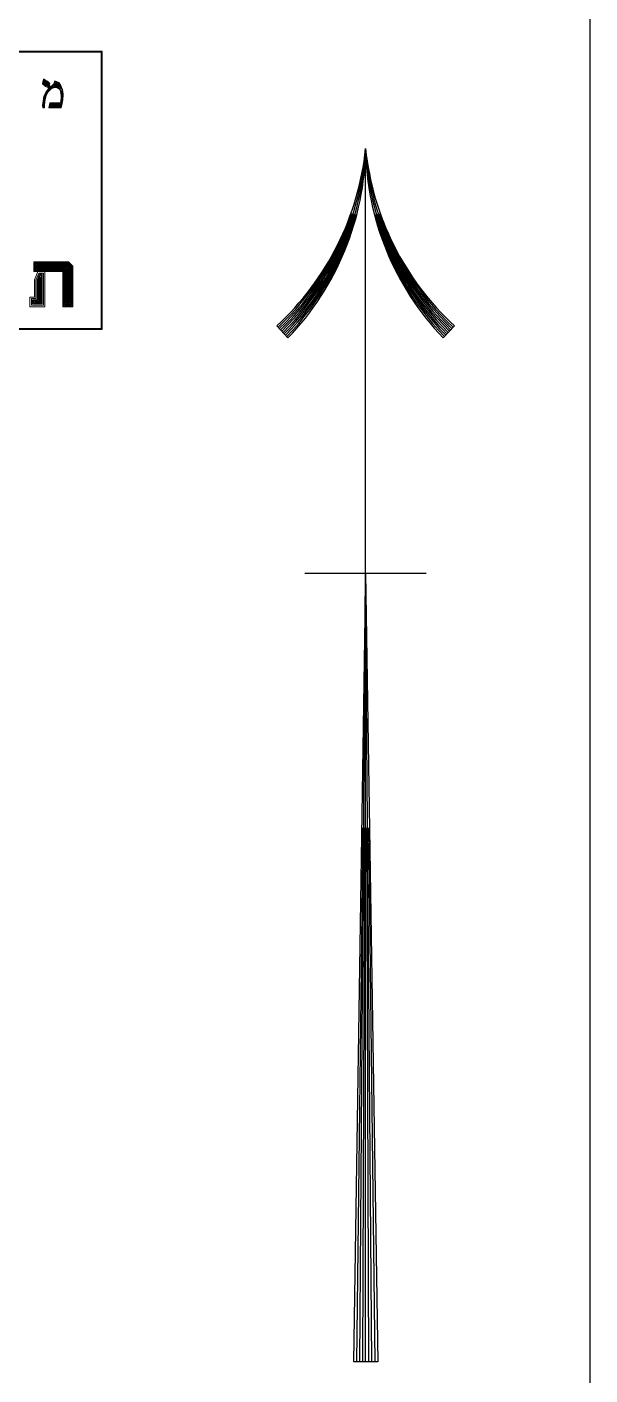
# Model space of a CAD drawing. Extents: x 213887 to 220683, y 732691 to 734679.
# Drawn here: x 220566.9 to 220682.9, y 734175.9 to 734453.6 of the extents above; entities that cross this region are included whole.
import ezdxf

# ---------------------------------------------------------------- set-up
doc = ezdxf.new("R2010")
doc.units = 0
doc.header["$LTSCALE"] = 0.3
doc.layers.add('_view', color=2, linetype='Continuous')
doc.layers.add('DRWS001', color=2, linetype='Continuous')

# ---------------------------------------------------------------- blocks, each defined once
blk = doc.blocks.new('BORDER')
at = {"color": 2}
blk.add_line((1, 0), (1, 1), dxfattribs=at)
blk = doc.blocks.new('SUNORTHR')
at = {"color": 0}
for p, q in [((0, 65), (0, 100)), ((-6.4, 84.38), (-7.32, 85.38)), ((6.4, 84.38), (7.32, 85.38)), ((0, 65), (0, 68.5)), ((-5, 65), (5, 65)), ((0, 65), (-1, 0)), ((-0.03, 65), (-0.5, 0)), ((0, 65), (1, 0)), ((0, 0), (0, 65)), ((0.5, 0), (0, 65)), ((-0.24, 44), (-0.75, 0)), ((-0.08, 44), (-0.25, 0)), ((0.08, 44), (0.25, 0)), ((0.24, 44), (0.75, 0)), ((1, 0), (-1, 0))]:
    blk.add_line(p, q, dxfattribs=at)
for centre, start, end in [((-22.94, 102.34), 312.6361, 354.1795), ((-22.99, 101.67), 313.8673, 355.8462), ((-23.03, 101), 315.066, 357.5129), ((-23.05, 100.33), 316.2314, 359.1795), ((22.94, 102.34), 185.8205, 227.3639), ((22.99, 101.67), 184.1538, 226.1327), ((23.03, 101), 182.4871, 224.934), ((23.05, 100.33), 180.8205, 223.7686), ((-22.96, 102.12), 313.0501, 341.088), ((-22.98, 101.89), 313.4605, 341.6348), ((-23.01, 101.45), 314.2705, 342.7246), ((-23.02, 101.22), 314.6701, 343.2675), ((-23.04, 100.78), 315.4581, 344.3496), ((-23.05, 100.55), 315.8466, 344.8888), ((23.05, 100.55), 195.1112, 224.1534), ((23.04, 100.78), 195.6504, 224.5419), ((23.02, 101.22), 196.7325, 225.3299), ((23.01, 101.45), 197.2754, 225.7295), ((22.98, 101.89), 198.3652, 226.5395), ((22.96, 102.12), 198.912, 226.9499)]:
    blk.add_arc(centre, 23.06, start, end, dxfattribs=at)

msp = doc.modelspace()

# ---------------------------------------------------------------- linework, layer by layer
at = {"layer": '_view', "linetype": 'Continuous'}
for points in [[(220582.41, 734448.58), (220409.95, 734448.58), (220409.95, 734391.31), (220582.41, 734391.31)], [(220582.37, 734448.53), (220409.99, 734448.53), (220409.99, 734391.35), (220582.37, 734391.35)], [(220582.31, 734448.48), (220410.04, 734448.48), (220410.04, 734391.41), (220582.31, 734391.41)], [(220582.29, 734448.45), (220410.07, 734448.45), (220410.07, 734391.43), (220582.29, 734391.43)], [(220582.22, 734448.39), (220410.13, 734448.39), (220410.13, 734391.5), (220582.22, 734391.5)]]:
    msp.add_lwpolyline(points, close=True, dxfattribs=at)
at = {"layer": '_view', "lineweight": 0}
for points in [[(220570.44, 734442.85), (220570.27, 734442.85), (220570.09, 734442.04), (220570.09, 734441.86), (220570.73, 734441.33), (220571.2, 734441.16), (220571.73, 734441.22), (220571.55, 734441.57), (220571.55, 734441.8), (220571.61, 734441.98), (220571.14, 734442.44), (220570.85, 734442.5), (220570.44, 734442.85)], [(220571.2, 734441.16), (220571.32, 734440.87), (220571.32, 734440.87), (220570.79, 734440.16), (220570.38, 734439.35), (220570.21, 734438.41), (220570.09, 734437.42), (220570.15, 734436.95), (220570.5, 734436.95), (220570.5, 734437.53), (220570.62, 734438.59), (220570.85, 734439.46), (220571.2, 734440.11), (220571.26, 734440.22), (220571.96, 734440.92), (220572.72, 734441.16), (220571.2, 734441.16)], [(220572.66, 734442.5), (220572.43, 734441.86), (220571.73, 734441.22), (220571.2, 734441.16), (220572.72, 734441.16), (220572.9, 734441.16), (220573.66, 734440.69), (220573.83, 734440.34), (220573.95, 734439.4), (220573.95, 734438.94), (220573.83, 734438), (220571.61, 734438), (220571.38, 734436.95), (220573.95, 734436.95), (220574.12, 734437.83), (220574.3, 734438.59), (220574.36, 734439.52), (220574.36, 734439.76), (220574.18, 734440.75), (220573.89, 734441.57), (220573.48, 734442.15), (220572.66, 734442.5)], [(220575.43, 734405.21), (220568.3, 734405.21), (220568.3, 734403.22), (220569.12, 734403.22), (220574.26, 734403.22), (220574.26, 734395.97), (220576.36, 734395.97), (220576.36, 734403.98), (220576.36, 734404.33), (220575.43, 734405.21)], [(220569.12, 734403.22), (220568.41, 734401.53), (220568.41, 734397.96), (220567.48, 734397.96), (220567.48, 734395.97), (220570.58, 734395.97), (220570.58, 734403.22), (220574.26, 734403.22), (220569.12, 734403.22)]]:
    msp.add_lwpolyline(points, dxfattribs=at)
for points in [[(220571.36, 734441.05), (220571.44, 734440.85), (220570.88, 734440.11), (220570.49, 734439.31), (220570.31, 734438.39), (220570.2, 734437.42), (220570.24, 734437.06), (220570.39, 734437.06), (220570.39, 734437.54), (220570.51, 734438.61), (220570.75, 734439.5), (220571.11, 734440.16), (220571.17, 734440.29), (220571.91, 734441.02), (220572.01, 734441.05)], [(220570.39, 734442.71), (220570.38, 734442.71), (220570.24, 734442.02), (220570.24, 734441.93), (220570.81, 734441.46), (220571.22, 734441.31), (220571.51, 734441.34), (220571.41, 734441.53), (220571.41, 734441.82), (220571.45, 734441.94), (220571.07, 734442.31), (220570.79, 734442.37)], [(220570.46, 734442.48), (220570.36, 734442.01), (220570.36, 734441.99), (220570.87, 734441.57), (220571.24, 734441.43), (220571.32, 734441.44), (220571.28, 734441.5), (220571.28, 734441.84), (220571.3, 734441.9), (220571.01, 734442.2), (220570.73, 734442.25)], [(220570.55, 734442.22), (220570.51, 734442.04), (220570.94, 734441.69), (220571.14, 734441.62), (220571.14, 734441.87), (220570.94, 734442.07), (220570.67, 734442.12)], [(220570.66, 734442.04), (220570.98, 734441.77), (220571.06, 734441.74), (220571.06, 734441.83), (220570.9, 734441.99)], [(220571.01, 734440.14), (220570.95, 734440.07), (220570.78, 734439.71)], [(220571.48, 734440.97), (220571.53, 734440.84), (220571.29, 734440.51), (220571.75, 734440.97)], [(220572.73, 734442.35), (220572.53, 734441.79), (220571.96, 734441.27), (220572.72, 734441.27), (220572.93, 734441.27), (220573.75, 734440.77), (220573.94, 734440.37), (220574.06, 734439.41), (220574.06, 734438.93), (220573.93, 734437.89), (220571.7, 734437.89), (220571.52, 734437.06), (220573.86, 734437.06), (220574.01, 734437.85), (220574.19, 734438.6), (220574.24, 734439.53), (220574.24, 734439.75), (220574.07, 734440.72), (220573.79, 734441.51), (220573.41, 734442.06)], [(220572.82, 734442.13), (220572.67, 734441.7), (220572.37, 734441.43), (220572.72, 734441.43), (220572.98, 734441.43), (220573.83, 734440.91), (220573.64, 734441.44), (220573.3, 734441.93)], [(220572.91, 734441.94), (220572.79, 734441.62), (220572.75, 734441.58), (220573.02, 734441.58), (220573.56, 734441.25), (220573.51, 734441.37), (220573.21, 734441.81)], [(220572.97, 734441.8), (220572.92, 734441.68), (220573.05, 734441.68), (220573.27, 734441.54), (220573.14, 734441.73)], [(220570.43, 734438.58), (220570.39, 734438.38), (220570.28, 734437.42), (220570.31, 734437.14), (220570.31, 734437.54)], [(220570.67, 734439.5), (220570.56, 734439.29), (220570.45, 734438.66)], [(220573.72, 734437.23), (220573.82, 734437.73), (220571.83, 734437.73), (220571.72, 734437.23)], [(220573.57, 734437.42), (220573.59, 734437.54), (220571.99, 734437.54), (220571.96, 734437.42)], [(220575.36, 734405.04), (220568.47, 734405.04), (220568.47, 734403.4), (220569.12, 734403.4), (220574.43, 734403.4), (220574.43, 734396.15), (220576.19, 734396.15), (220576.19, 734403.98), (220576.19, 734404.26)], [(220575.29, 734404.85), (220568.66, 734404.85), (220568.66, 734403.58), (220569.12, 734403.58), (220574.62, 734403.58), (220574.62, 734396.33), (220576, 734396.33), (220576, 734403.98), (220576, 734404.18)], [(220575.22, 734404.68), (220568.82, 734404.68), (220568.82, 734403.75), (220569.12, 734403.75), (220574.79, 734403.75), (220574.79, 734396.5), (220575.84, 734396.5), (220575.84, 734403.98), (220575.84, 734404.11)], [(220575.14, 734404.49), (220569.02, 734404.49), (220569.02, 734403.95), (220569.12, 734403.95), (220574.98, 734403.95), (220574.98, 734396.7), (220575.64, 734396.7), (220575.64, 734403.98), (220575.64, 734404.02)], [(220575.1, 734404.38), (220569.12, 734404.38), (220569.12, 734404.05), (220575.09, 734404.05), (220575.09, 734396.8), (220575.54, 734396.8), (220575.54, 734403.98)], [(220575.04, 734404.24), (220569.27, 734404.24), (220569.27, 734404.19), (220575.09, 734404.19)], [(220575.23, 734404.06), (220575.23, 734396.95), (220575.39, 734396.95), (220575.39, 734403.91)], [(220569.32, 734402.91), (220568.73, 734401.47), (220568.73, 734397.65), (220567.79, 734397.65), (220567.79, 734396.29), (220570.27, 734396.29), (220570.27, 734402.91)], [(220569.5, 734402.65), (220568.98, 734401.41), (220568.98, 734397.39), (220568.05, 734397.39), (220568.05, 734396.54), (220570.01, 734396.54), (220570.01, 734402.65)], [(220569.62, 734402.48), (220569.16, 734401.38), (220569.16, 734397.22), (220568.23, 734397.22), (220568.23, 734396.72), (220569.83, 734396.72), (220569.83, 734402.48)], [(220569.64, 734402.06), (220569.35, 734401.34), (220569.35, 734397.03), (220568.41, 734397.03), (220568.41, 734396.91), (220569.64, 734396.91)], [(220569.52, 734401.43), (220569.47, 734401.32), (220569.47, 734397.03), (220569.52, 734397.03)]]:
    msp.add_lwpolyline(points, close=True, dxfattribs=at)

# ---------------------------------------------------------------- block references
at = {"layer": 'DRWS001', "color": 1, "true_color": 0xff0000, "xscale": 1750, "yscale": 1500}
msp.add_blockref('BORDER', (218932.92, 733178.59), dxfattribs=at)
at = {"layer": 'DRWS001', "xscale": 2.5, "yscale": 2.5, "zscale": 2.5}
msp.add_blockref('SUNORTHR', (220636.67, 734178.59), dxfattribs=at)

doc.saveas('drawing.dxf')
